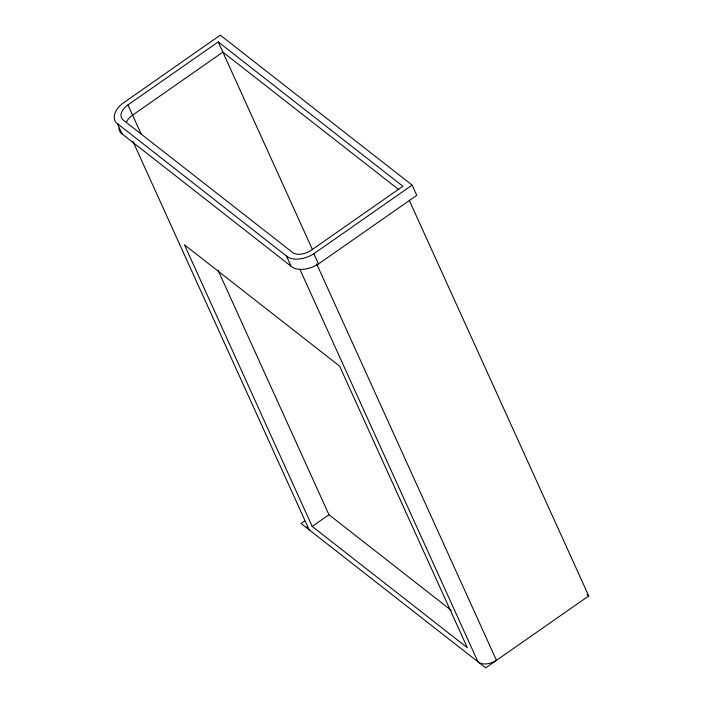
<?xml version="1.0" encoding="UTF-8"?>
<svg xmlns="http://www.w3.org/2000/svg" width="703" height="703" viewBox="0 0 703 703"><rect width="100%" height="100%" fill="white"/><g stroke="black" fill="none" stroke-linecap="round" stroke-linejoin="round"><path stroke-width="1.05" d="M127.946 104.932L218.229 41.899L402.889 186.26L310.638 250.663A14.499 8.647 -24.4 0 1 292.07 252.061L123.315 120.125A15.976 9.526 -24.4 0 1 127.946 104.932L141.189 134.124M412.125 185.117L220.294 35.15L122.05 103.868A23.085 13.761 -24.4 0 0 116.285 122.779L287.615 256.938A21.608 12.882 -24.4 0 0 313.854 253.73L412.125 185.117L416.765 195.346L318.485 263.95A21.608 12.882 -24.4 0 1 292.246 267.158L120.925 132.999A23.085 13.761 -24.4 0 1 118.912 128.016M304.461 521.125L301.069 523.489L485.72 667.85L588.727 595.942L409.331 200.478M312.194 526.433L467.337 647.718L339.584 366.096L184.45 244.811L312.194 526.433L328.96 514.728L451.344 610.415M398.891 189.731L222.869 52.119L132.586 115.151A15.976 9.526 -24.4 0 0 126.514 121.865M586.996 594.589L588.727 595.942M218.229 41.899L312.563 249.855M313.854 253.73L318.485 263.95M316.631 263.88L496.476 660.345A14.499 8.647 -24.4 0 1 478.884 662.498M299.882 269.275L477.917 661.743M286.42 256.006L291.06 266.226M218.035 270.216L328.96 514.728M132.929 141.338L309.153 529.807A15.976 9.526 -24.4 0 1 307.026 526.714M117.542 123.983L122.181 134.203"/></g></svg>
